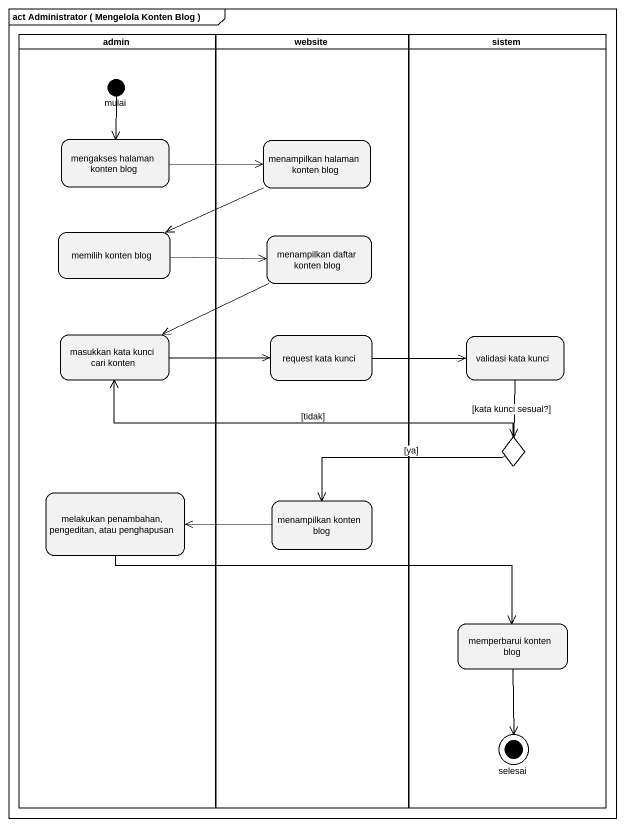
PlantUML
@startuml
mainframe act Administrator ( Mengelola Konten Blog )
hide empty description
state admin <<partition>> {
  state mulai <<start>>
  state "mengakses halaman konten blog" as mengakses_halaman_konten
  state "memilih konten blog" as memilih_konten_blog
  state "masukkan kata kunci cari konten" as masukkan_kata_kunci_cari
  state "melakukan penambahan, pengeditan, atau penghapusan" as melakukan_penambahan
}
state website <<partition>> {
  state "menampilkan halaman konten blog" as menampilkan_halaman_konten
  state "menampilkan daftar konten blog" as menampilkan_daftar_konten
  state "request kata kunci" as request_kata_kunci
  state "menampilkan konten blog" as menampilkan_konten_blog
}
state sistem <<partition>> {
  state "validasi kata kunci" as validasi_kata_kunci
  state choice1 <<choice>>
  state "memperbarui konten blog" as memperbarui_konten_blog
  state selesai <<end>>
}
mulai --> mengakses_halaman_konten
mengakses_halaman_konten -right-> menampilkan_halaman_konten
menampilkan_halaman_konten -left-> memilih_konten_blog
memilih_konten_blog -right-> menampilkan_daftar_konten
menampilkan_daftar_konten -left-> masukkan_kata_kunci_cari
masukkan_kata_kunci_cari -right-> request_kata_kunci
request_kata_kunci -right-> validasi_kata_kunci
validasi_kata_kunci --> choice1 : [kata kunci sesuai?]
choice1 -left-> masukkan_kata_kunci_cari : [tidak]
choice1 -left-> menampilkan_konten_blog : [ya]
melakukan_penambahan -right-> memperbarui_konten_blog
menampilkan_konten_blog -left-> melakukan_penambahan
memperbarui_konten_blog --> selesai
@enduml
